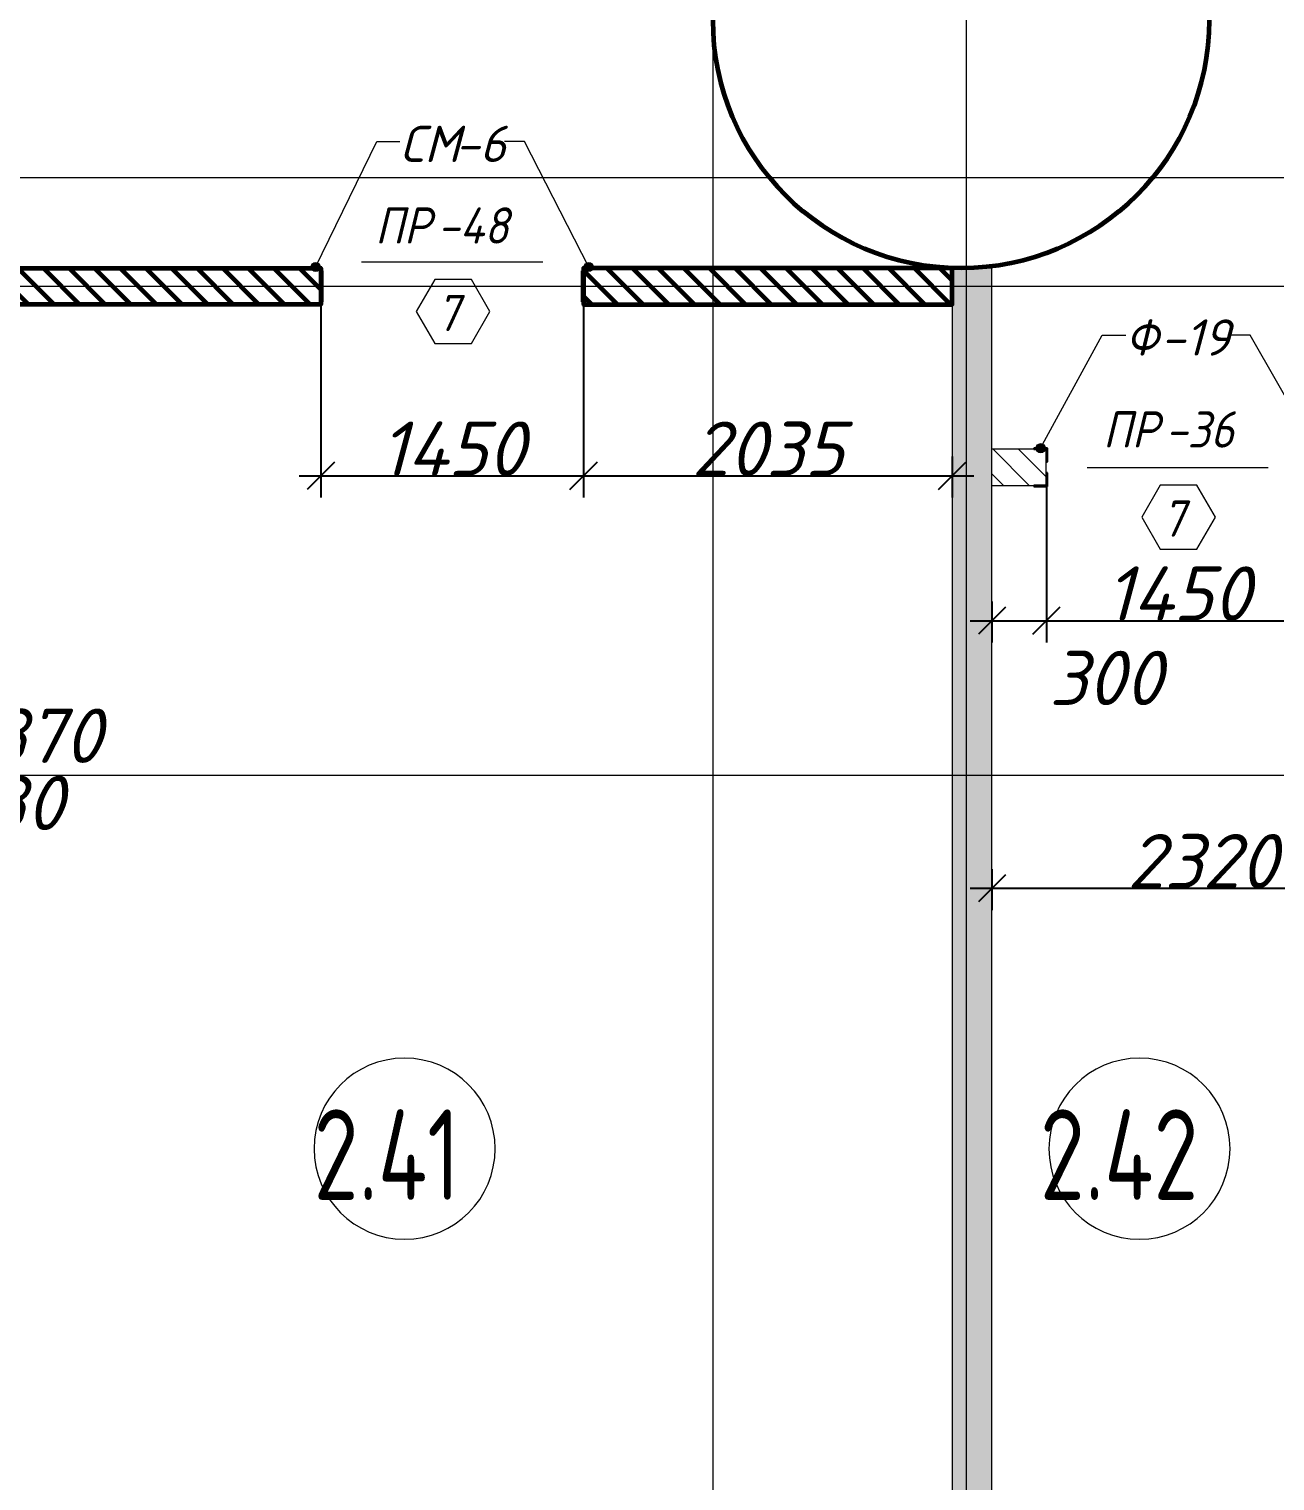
# Model space of a CAD drawing. Header units: millimetres. Extents: x 12986 to 523328, y -9759 to 30092.
# Drawn here: x 341131 to 348009, y 1137 to 9155 of the extents above; entities that cross this region are included whole.
import ezdxf

# ---------------------------------------------------------------- set-up
doc = ezdxf.new("R2010")
doc.units = ezdxf.units.MM
doc.layers.add('0)Допникки кружки', color=7, linetype='Continuous', plot=False)
for name, color, linetype, lineweight in [('5) Блок ячеистый', 160, 'Continuous', 60), ('A-ANNO-DIMS', 7, 'Continuous', 9), ('A-AREA-IDEN', 7, 'Continuous', 9), ('A-DETL-1', 7, 'Continuous', 50), ('A-DOOR-IDEN', 7, 'Continuous', 9), ('A-GENM', 7, 'Continuous', 9), ('A-GENM-1', 7, 'Continuous', 25), ('A-GENM-IDEN', 7, 'Continuous', 9), ('A-WALL-FNSH-2', 7, 'Continuous', 5), ('A-WALL-PATT-1', 7, 'Continuous', 5), ('Оси-1', 7, 'Continuous', 20)]:
    doc.layers.add(name, color=color, linetype=linetype, lineweight=lineweight)
doc.layers.add('A-WALL-3', color=7, linetype='Continuous', lineweight=5, true_color=0x000000)
doc.layers.add('A-WALL-PATT-2', color=7, linetype='Continuous', lineweight=5, true_color=0xce0000)
doc.styles.add('ISOCPEUR_I_2', font='isocpeui.ttf', dxfattribs={"height": 300})
doc.styles.add('ISOCPEUR_I_4', font='isocpeui.ttf', dxfattribs={"width": 0.9, "height": 300})
doc.styles.add('СПДС', font='ГОСТ тип А.ttf', dxfattribs={"width": 0.9})
doc.dimstyles.new('ISO-2_0_0_9К_СРЕДНИЙ', dxfattribs={"dimscale": 304.8, "dimtxt": 199.196235, "dimasz": 0.492126, "dimexe": 0.393701, "dimexo": 0, "dimgap": 0, "dimtad": 1, "dimdec": 0, "dimzin": 0, "dimdsep": 46, "dimtxsty": 'ISOCPEUR_I_2', "dimblk1": 'OBLIQUE', "dimblk2": 'OBLIQUE', "dimsah": 1, "dimcen": 0.09, "dimdle": 0.393701, "dimazin": 0, "dimtfac": 1, "dimtdec": 4, "dimtix": 1, "dimtmove": 2, "dimatfit": 3, "dimfxl": 1, "dimtvp": 1, "dimtolj": 1, "dimtzin": 0, "dimarcsym": 2})
doc.dimstyles.new('ISO-2_0_0_9К_СРЕДНИЙ_2', dxfattribs={"dimscale": 304.8, "dimtxt": 199.196235, "dimasz": 0.492126, "dimexe": 0.393701, "dimexo": 0, "dimgap": 0, "dimtad": 1, "dimdec": 0, "dimzin": 0, "dimdsep": 46, "dimtxsty": 'ISOCPEUR_I_2', "dimblk1": 'OBLIQUE', "dimblk2": 'OBLIQUE', "dimsah": 1, "dimcen": 0.09, "dimdle": 0.393701, "dimazin": 0, "dimtfac": 1, "dimtdec": 4, "dimtix": 1, "dimtmove": 0, "dimatfit": 3, "dimfxl": 1, "dimtvp": 1, "dimtolj": 1, "dimtzin": 0, "dimarcsym": 2})
pattern_1 = [(135, (239096.85, -2765.93), (-70.71068, -70.71068), [])]

# ---------------------------------------------------------------- blocks, each defined once
blk = doc.blocks.new('Фахверк_СКБ_Уголок_Тип 2 - СМ-6_200х2180 h-30007491-АР1_1_Кладочный план 2 этажа')
at = {"layer": 'A-GENM-1'}
for p, q in [((125, 156), (125, 81)), ((200, 156), (125, 156)), ((125, 81), (131, 81)), ((131, 81), (131, 150)), ((131, 150), (200, 150)), ((200, 150), (200, 156)), ((131, 19), (125, 19)), ((125, 19), (125, -56)), ((131, -50), (131, 19)), ((125, -56), (200, -56)), ((200, -50), (131, -50)), ((200, -56), (200, -50))]:
    blk.add_line(p, q, dxfattribs=at)
blk = doc.blocks.new('Стойка_Влож_Полоса боковая - Полоса-27101091-АР1_1_Кладочный план 2 этажа')
at = {"layer": 'A-GENM'}
for p, q in [((-5, 85), (0, 85)), ((-5, -85), (-5, 85)), ((0, 31), (0, -31)), ((0, -85), (-5, -85))]:
    blk.add_line(p, q, dxfattribs=at)
blk = doc.blocks.new('Фахверк_СКБ_Уголок - Ф-19_200х3980 h-28533769-АР1_1_Кладочный план 2 этажа')
at = {"layer": 'A-GENM-1'}
for p, q in [((200, 156), (125, 156)), ((125, 156), (125, 81)), ((125, 81), (131, 81)), ((131, 81), (131, 150)), ((131, 150), (200, 150)), ((200, 150), (200, 156)), ((131, 19), (125, 19)), ((125, 19), (125, -56)), ((131, -50), (131, 19)), ((125, -56), (200, -56)), ((200, -50), (131, -50)), ((200, -56), (200, -50))]:
    blk.add_line(p, q, dxfattribs=at)
blk = doc.blocks.new('_Oblique')
at = {"color": 0, "linetype": 'ByBlock', "lineweight": -2}
blk.add_line((-0.5, -0.5), (0.5, 0.5), dxfattribs=at)
blk = doc.blocks.new('*D2030')
at = {"layer": 'A-ANNO-DIMS', "color": 0, "lineweight": -2, "transparency": 16777216}
for p, q in [((340256.9, 4515.5), (340256.9, 4289.5)), ((340626.9, 4515.5), (340626.9, 4289.5)), ((340136.9, 4409.5), (340746.9, 4409.5))]:
    blk.add_line(p, q, dxfattribs=at)
at = {"layer": 'Defpoints', "color": 0, "transparency": 16777216}
for p in [(340256.9, 4515.5), (340626.9, 4515.5), (340626.9, 4409.5)]:
    blk.add_point(p, dxfattribs=at)
at = {"layer": 'A-ANNO-DIMS', "color": 0, "lineweight": -2, "transparency": 16777216, "xscale": 150, "yscale": 150, "zscale": 150, "rotation": 180}
blk.add_blockref('_Oblique', (340256.9, 4409.5), dxfattribs=at)
at = {"layer": 'A-ANNO-DIMS', "color": 0, "lineweight": -2, "transparency": 16777216, "xscale": 150, "yscale": 150, "zscale": 150}
blk.add_blockref('_Oblique', (340626.9, 4409.5), dxfattribs=at)
at = {"layer": 'A-ANNO-DIMS', "color": 0, "transparency": 16777216, "insert": (340902.7, 5402.1), "char_height": 300, "width": 455.087, "attachment_point": 1, "line_spacing_factor": 1.149209, "style": 'ISOCPEUR_I_2'}
blk.add_mtext('\\A1;370', dxfattribs=at)
blk = doc.blocks.new('*D2031')
at = {"layer": 'A-ANNO-DIMS', "color": 0, "lineweight": -2, "transparency": 16777216}
for p, q in [((340626.9, 4515.5), (340626.9, 4289.5)), ((340706.9, 4515.5), (340706.9, 4289.5)), ((340506.9, 4409.5), (340826.9, 4409.5))]:
    blk.add_line(p, q, dxfattribs=at)
at = {"layer": 'Defpoints', "color": 0, "transparency": 16777216}
for p in [(340626.9, 4515.5), (340706.9, 4515.5), (340706.9, 4409.5)]:
    blk.add_point(p, dxfattribs=at)
at = {"layer": 'A-ANNO-DIMS', "color": 0, "lineweight": -2, "transparency": 16777216, "xscale": 150, "yscale": 150, "zscale": 150, "rotation": 180}
blk.add_blockref('_Oblique', (340626.9, 4409.5), dxfattribs=at)
at = {"layer": 'A-ANNO-DIMS', "color": 0, "lineweight": -2, "transparency": 16777216, "xscale": 150, "yscale": 150, "zscale": 150}
blk.add_blockref('_Oblique', (340706.9, 4409.5), dxfattribs=at)
at = {"layer": 'A-ANNO-DIMS', "color": 0, "transparency": 16777216, "insert": (340886.6, 5031.2), "char_height": 300, "width": 303.391, "attachment_point": 1, "line_spacing_factor": 1.149209, "style": 'ISOCPEUR_I_2'}
blk.add_mtext('\\A1;80', dxfattribs=at)
blk = doc.blocks.new('*D2040')
at = {"layer": 'A-ANNO-DIMS', "color": 0, "lineweight": -2, "transparency": 16777216}
for p, q in [((346446.9, 4515.5), (346446.9, 4289.5)), ((348766.9, 4515.5), (348766.9, 4289.5)), ((346326.9, 4409.5), (348886.9, 4409.5))]:
    blk.add_line(p, q, dxfattribs=at)
at = {"layer": 'Defpoints', "color": 0, "transparency": 16777216}
for p in [(346446.9, 4515.5), (348766.9, 4515.5), (348766.9, 4409.5)]:
    blk.add_point(p, dxfattribs=at)
at = {"layer": 'A-ANNO-DIMS', "color": 0, "lineweight": -2, "transparency": 16777216, "xscale": 150, "yscale": 150, "zscale": 150, "rotation": 180}
blk.add_blockref('_Oblique', (346446.9, 4409.5), dxfattribs=at)
at = {"layer": 'A-ANNO-DIMS', "color": 0, "lineweight": -2, "transparency": 16777216, "xscale": 150, "yscale": 150, "zscale": 150}
blk.add_blockref('_Oblique', (348766.9, 4409.5), dxfattribs=at)
at = {"layer": 'A-ANNO-DIMS', "color": 0, "transparency": 16777216, "insert": (347606.9, 4559.5), "char_height": 300, "width": 606.782, "attachment_point": 5, "style": 'ISOCPEUR_I_2'}
blk.add_mtext('\\A1;2320', dxfattribs=at)
blk = doc.blocks.new('*D2058')
at = {"layer": 'A-ANNO-DIMS', "color": 0, "lineweight": -2, "transparency": 16777216}
for p, q in [((346746.9, 6623), (346746.9, 5767.3)), ((346446.9, 5993.3), (346446.9, 5767.3)), ((346326.9, 5887.3), (346866.9, 5887.3))]:
    blk.add_line(p, q, dxfattribs=at)
at = {"layer": 'Defpoints', "color": 0, "transparency": 16777216}
for p in [(346746.9, 6623), (346446.9, 5993.3), (346746.9, 5887.3)]:
    blk.add_point(p, dxfattribs=at)
at = {"layer": 'A-ANNO-DIMS', "color": 0, "lineweight": -2, "transparency": 16777216, "xscale": 150, "yscale": 150, "zscale": 150, "rotation": 180}
blk.add_blockref('_Oblique', (346446.9, 5887.3), dxfattribs=at)
at = {"layer": 'A-ANNO-DIMS', "color": 0, "lineweight": -2, "transparency": 16777216, "xscale": 150, "yscale": 150, "zscale": 150}
blk.add_blockref('_Oblique', (346746.9, 5887.3), dxfattribs=at)
at = {"layer": 'A-ANNO-DIMS', "color": 0, "transparency": 16777216, "insert": (346762.2, 5721.3), "char_height": 300, "width": 455.087, "attachment_point": 1, "line_spacing_factor": 1.149209, "style": 'ISOCPEUR_I_2'}
blk.add_mtext('\\A1;300', dxfattribs=at)
blk = doc.blocks.new('*D2059')
at = {"layer": 'A-ANNO-DIMS', "color": 0, "lineweight": -2, "transparency": 16777216}
for p, q in [((346746.9, 6623), (346746.9, 5767.3)), ((348196.9, 6626.1), (348196.9, 5767.3)), ((346626.9, 5887.3), (348316.9, 5887.3))]:
    blk.add_line(p, q, dxfattribs=at)
at = {"layer": 'Defpoints', "color": 0, "transparency": 16777216}
for p in [(346746.9, 6623), (348196.9, 6626.1), (348196.9, 5887.3)]:
    blk.add_point(p, dxfattribs=at)
at = {"layer": 'A-ANNO-DIMS', "color": 0, "lineweight": -2, "transparency": 16777216, "xscale": 150, "yscale": 150, "zscale": 150, "rotation": 180}
blk.add_blockref('_Oblique', (346746.9, 5887.3), dxfattribs=at)
at = {"layer": 'A-ANNO-DIMS', "color": 0, "lineweight": -2, "transparency": 16777216, "xscale": 150, "yscale": 150, "zscale": 150}
blk.add_blockref('_Oblique', (348196.9, 5887.3), dxfattribs=at)
at = {"layer": 'A-ANNO-DIMS', "color": 0, "transparency": 16777216, "insert": (347471.9, 6037.3), "char_height": 300, "width": 579.201, "attachment_point": 5, "style": 'ISOCPEUR_I_2'}
blk.add_mtext('\\A1;1450', dxfattribs=at)
blk = doc.blocks.new('*D2183')
at = {"layer": 'A-ANNO-DIMS', "color": 0, "lineweight": -2, "transparency": 16777216}
for p, q in [((342741.9, 7626.1), (342741.9, 6567.3)), ((344191.9, 7626.1), (344191.9, 6567.3)), ((342621.9, 6687.3), (344311.9, 6687.3))]:
    blk.add_line(p, q, dxfattribs=at)
at = {"layer": 'Defpoints', "color": 0, "transparency": 16777216}
for p in [(342741.9, 7626.1), (344191.9, 7626.1), (344191.9, 6687.3)]:
    blk.add_point(p, dxfattribs=at)
at = {"layer": 'A-ANNO-DIMS', "color": 0, "lineweight": -2, "transparency": 16777216, "xscale": 150, "yscale": 150, "zscale": 150, "rotation": 180}
blk.add_blockref('_Oblique', (342741.9, 6687.3), dxfattribs=at)
at = {"layer": 'A-ANNO-DIMS', "color": 0, "lineweight": -2, "transparency": 16777216, "xscale": 150, "yscale": 150, "zscale": 150}
blk.add_blockref('_Oblique', (344191.9, 6687.3), dxfattribs=at)
at = {"layer": 'A-ANNO-DIMS', "color": 0, "transparency": 16777216, "insert": (343466.9, 6837.3), "char_height": 300, "width": 579.201, "attachment_point": 5, "style": 'ISOCPEUR_I_2'}
blk.add_mtext('\\A1;1450', dxfattribs=at)
blk = doc.blocks.new('*D2184')
at = {"layer": 'A-ANNO-DIMS', "color": 0, "lineweight": -2, "transparency": 16777216}
for p, q in [((344191.9, 7626.1), (344191.9, 6567.3)), ((346226.9, 6793.3), (346226.9, 6567.3)), ((344071.9, 6687.3), (346346.9, 6687.3))]:
    blk.add_line(p, q, dxfattribs=at)
at = {"layer": 'Defpoints', "color": 0, "transparency": 16777216}
for p in [(344191.9, 7626.1), (346226.9, 6793.3), (346226.9, 6687.3)]:
    blk.add_point(p, dxfattribs=at)
at = {"layer": 'A-ANNO-DIMS', "color": 0, "lineweight": -2, "transparency": 16777216, "xscale": 150, "yscale": 150, "zscale": 150, "rotation": 180}
blk.add_blockref('_Oblique', (344191.9, 6687.3), dxfattribs=at)
at = {"layer": 'A-ANNO-DIMS', "color": 0, "lineweight": -2, "transparency": 16777216, "xscale": 150, "yscale": 150, "zscale": 150}
blk.add_blockref('_Oblique', (346226.9, 6687.3), dxfattribs=at)
at = {"layer": 'A-ANNO-DIMS', "color": 0, "transparency": 16777216, "insert": (345209.4, 6837.3), "char_height": 300, "width": 606.782, "attachment_point": 5, "style": 'ISOCPEUR_I_2'}
blk.add_mtext('\\A1;2035', dxfattribs=at)
blk = doc.blocks.new('AAR_СКБ_Марка_Двери_Перемычка и проем - Марка перемычки и проема-25306769-АР1_1_Кладочный план 2 этажа')
at = {"layer": 'A-DOOR-IDEN'}
for p, q in [((-5, 0), (5, 0)), ((-0.968, -0.984), (-1.986, -2.747)), ((1.067, -0.984), (-0.968, -0.984)), ((2.085, -2.747), (1.067, -0.984)), ((-1.986, -2.747), (-0.968, -4.509)), ((1.067, -4.509), (2.085, -2.747)), ((-0.968, -4.509), (1.067, -4.509))]:
    blk.add_line(p, q, dxfattribs=at)
blk = doc.blocks.new('Марка_Помещения - Номер-25198446-Объем проектирования 2 этажа')
at = {"layer": 'A-AREA-IDEN'}
for start, end in [(360, 180), (180, 360)]:
    blk.add_arc((0, 0), 2.5, start, end, dxfattribs=at)

msp = doc.modelspace()

# ---------------------------------------------------------------- hatches: boundary and pattern name
at = {"layer": '5) Блок ячеистый'}
h = msp.add_hatch(dxfattribs=at)
h.set_pattern_fill('FP_22', color=256, style=0, pattern_type=2)
h.set_pattern_definition(pattern_1)
h.paths.add_polyline_path([(346226.85081, 7634.06731), (346226.85081, 7834.06731), (344191.85081, 7834.06731), (344191.85081, 7634.06731), (344260.85081, 7634.06731)], flags=0)
h.paths.add_polyline_path([(340706.85081, 7634.06731), (342741.85081, 7634.06731), (342741.85081, 7834.06731), (340706.85081, 7834.06731)], flags=0)
at = {"layer": 'A-GENM-IDEN'}
h = msp.add_hatch(color=256, dxfattribs=at)
edge = h.paths.add_edge_path(flags=0)
edge.add_arc((342712.85081, 7840.06731), 25, 0, 360)
h = msp.add_hatch(color=256, dxfattribs=at)
edge = h.paths.add_edge_path(flags=0)
edge.add_arc((344220.85081, 7840.06731), 25, 0, 360)
h = msp.add_hatch(color=256, dxfattribs=at)
edge = h.paths.add_edge_path(flags=0)
edge.add_arc((346715.35081, 6840.06731), 25, 0, 360)
at = {"layer": 'A-WALL-PATT-1'}
h = msp.add_hatch(dxfattribs=at)
h.set_pattern_fill('FP_7', color=256, style=0, pattern_type=2)
h.set_pattern_definition([(45, (239096.85, -2765.93), (-57.024626, 57.024626), []), (45, (239153.876, -2765.93), (-57.024626, 57.024626), [100.806, -20.161, 3.353, -16.808])])
h.paths.add_polyline_path([(346226.85081, -365.93269), (346446.85081, -365.93269), (346446.85081, 7834.06731), (346226.85081, 7834.06731), (346226.85081, 5908.91048)], flags=0)
at = {"layer": 'A-WALL-PATT-2'}
h = msp.add_hatch(dxfattribs=at)
h.set_pattern_fill('FP_22', color=256, style=0, pattern_type=2)
h.set_pattern_definition(pattern_1)
h.paths.add_polyline_path([(348196.85081, 6634.06731), (348846.85075, 6634.06731), (348846.85075, 6834.06731), (348196.85081, 6834.06731), (348196.85081, 6703.06731)], flags=0)
h.paths.add_polyline_path([(346677.85081, 6634.06731), (346746.85081, 6634.06731), (346746.85081, 6834.06731), (346446.85081, 6834.06731), (346446.85081, 6634.06731)], flags=0)

# ---------------------------------------------------------------- linework, layer by layer
at = {"layer": '0)Допникки кружки', "color": 6, "lineweight": 60}
msp.add_circle((346276.23641, 9203.45294), 1369.38563, dxfattribs=at)
at = {"layer": '5) Блок ячеистый'}
for points in [[(340706.85081, 7834.06731), (342741.85081, 7834.06731), (342741.85081, 7634.06731), (340706.85081, 7634.06731)], [(344191.85081, 7634.06731), (346226.85081, 7634.06731), (346226.85081, 7834.06731), (344191.85081, 7834.06731)]]:
    msp.add_lwpolyline(points, close=True, dxfattribs=at)
at = {"layer": 'A-DETL-1'}
msp.add_line((346226.85081, 7634.06731), (346226.85081, 7834.06731), dxfattribs=at)
at = {"layer": 'A-GENM-IDEN'}
for p, q in [((342712.85081, 7840.06731), (343050.36194, 8533.11277)), ((343050.36194, 8533.11277), (343178.12425, 8533.11277)), ((343865.36442, 8533.11277), (343755.57738, 8533.11277)), ((344220.85081, 7840.06731), (343865.36442, 8533.11277)), ((346715.35081, 6840.06731), (347055.6961, 7463.81135)), ((347055.6961, 7463.81135), (347186.17339, 7463.81135)), ((347873.01492, 7463.81135), (347757.52823, 7463.81135)), ((348228.35075, 6840.06731), (347873.01492, 7463.81135))]:
    msp.add_line(p, q, dxfattribs=at)
for centre in [(342712.85081, 7840.06731), (344220.85081, 7840.06731), (346715.35081, 6840.06731)]:
    msp.add_circle(centre, 25, dxfattribs=at)
at = {"layer": 'A-WALL-3'}
for p, q in [((346446.85081, 7834.06731), (346226.85081, 7834.06731)), ((346446.85081, -365.93269), (346446.85081, 7834.06731)), ((346226.85081, 7634.06731), (346226.85081, -365.93269))]:
    msp.add_line(p, q, dxfattribs=at)
at = {"layer": 'A-WALL-FNSH-2'}
for p, q in [((342672.85081, 7834.06731), (340706.85081, 7834.06731)), ((346226.85081, 7834.06731), (344260.85081, 7834.06731)), ((342741.85081, 7703.06731), (342741.85081, 7765.06731)), ((344191.85081, 7765.06731), (344191.85081, 7703.06731)), ((340706.85081, 7634.06731), (342672.85081, 7634.06731)), ((344260.85081, 7634.06731), (346226.85081, 7634.06731)), ((346677.85081, 6834.06731), (346446.85081, 6834.06731)), ((346746.85081, 6703.06731), (346746.85081, 6765.06731)), ((346446.85081, 6634.06731), (346677.85081, 6634.06731))]:
    msp.add_line(p, q, dxfattribs=at)
at = {"layer": 'Оси-1'}
for p, q in [((344906.85078, -6915.9327), (344906.85078, 25871.01046)), ((346306.85078, -6915.9327), (346306.85078, 25871.01046)), ((234936.85079, 8334.0673), (365048.47884, 8334.0673)), ((234936.85079, 7734.0673), (365048.47884, 7734.0673)), ((234936.85079, 5034.0673), (365048.47884, 5034.0673))]:
    msp.add_line(p, q, dxfattribs=at)

# ---------------------------------------------------------------- block references
at = {"layer": 'A-AREA-IDEN', "xscale": 199.9999999999999, "yscale": 199.9999999999999, "zscale": 199.9999999999999}
for p in [(343203.75964, 2971.36769), (347261.163, 2971.36769)]:
    msp.add_blockref('Марка_Помещения - Номер-25198446-Объем проектирования 2 этажа', p, dxfattribs=at)
at = {"layer": 'A-DOOR-IDEN', "xscale": 99.99999999999993, "yscale": 99.99999999999993, "zscale": 99.99999999999993}
for p in [(343466.85081, 7869.42009), (347471.85081, 6734.06731)]:
    msp.add_blockref('AAR_СКБ_Марка_Двери_Перемычка и проем - Марка перемычки и проема-25306769-АР1_1_Кладочный план 2 этажа', p, dxfattribs=at)
at = {"layer": 'A-GENM', "rotation": 180}
msp.add_blockref('Стойка_Влож_Полоса боковая - Полоса-27101091-АР1_1_Кладочный план 2 этажа', (342747.85081, 7734.06731), dxfattribs=at)
at = {"layer": 'A-GENM'}
msp.add_blockref('Стойка_Влож_Полоса боковая - Полоса-27101091-АР1_1_Кладочный план 2 этажа', (344185.85081, 7734.06731), dxfattribs=at)
at = {"layer": 'A-GENM-1', "rotation": 180}
for name, p in [('Фахверк_СКБ_Уголок_Тип 2 - СМ-6_200х2180 h-30007491-АР1_1_Кладочный план 2 этажа', (342872.85081, 7784.06731)), ('Фахверк_СКБ_Уголок - Ф-19_200х3980 h-28533769-АР1_1_Кладочный план 2 этажа', (346877.85081, 6784.06731))]:
    msp.add_blockref(name, p, dxfattribs=at)
at = {"layer": 'A-GENM-1'}
msp.add_blockref('Фахверк_СКБ_Уголок_Тип 2 - СМ-6_200х2180 h-30007491-АР1_1_Кладочный план 2 этажа', (344060.85081, 7684.06731), dxfattribs=at)

# ---------------------------------------------------------------- texts
at = {"layer": 'A-AREA-IDEN', "char_height": 500, "attachment_point": 1, "style": 'СПДС'}
for s, insert, width in [('2.41', (342701.99334, 3188.4863), 1255.442625), ('2.42', (346711.6967, 3188.4863), 1370.885625)]:
    msp.add_mtext(s, dxfattribs=dict(at, insert=insert, width=width))
at = {"layer": 'A-DOOR-IDEN', "char_height": 200, "width": 158.734125, "attachment_point": 1, "style": 'ISOCPEUR_I_2'}
for insert in [(343380.65229, 7686.77871), (347385.65229, 6551.42593)]:
    msp.add_mtext('\\fISOCPEUR|b0|i1|c204|p34|;\\W.9;7', dxfattribs=dict(at, insert=insert))
at = {"layer": 'A-GENM-IDEN', "char_height": 200, "attachment_point": 1}
for s, insert, width, style in [('СМ', (343178.12425, 8620.72735), 367.9745625, 'ISOCPEUR_I_2'), ('СМ', (343178.12425, 8620.72735), 367.9745625, 'ISOCPEUR_I_2'), ('-6', (343481.73363, 8620.72735), 317.46825, 'ISOCPEUR_I_2'), ('-6', (343481.73363, 8620.72735), 317.46825, 'ISOCPEUR_I_2'), ('ПР', (343041.06588, 8169.79712), 416.8775, 'ISOCPEUR_I_4'), ('-48', (343385.02422, 8169.79712), 561.18125, 'ISOCPEUR_I_4'), ('\\fISOCPEUR|b0|i1|c204|p34|;\\W.9;Ф', (347186.17339, 7551.42593), 230.886, 'ISOCPEUR_I_2'), ('\\fISOCPEUR|b0|i1|c204|p34|;\\W.9;Ф', (347186.17339, 7551.42593), 230.886, 'ISOCPEUR_I_2'), ('-19', (347376.67339, 7551.42593), 432.91125, 'ISOCPEUR_I_2'), ('-19', (347376.67339, 7551.42593), 432.91125, 'ISOCPEUR_I_2'), ('ПР', (347059.56588, 7043.35617), 416.8775, 'ISOCPEUR_I_4'), ('-36', (347403.52422, 7043.35617), 529.11375, 'ISOCPEUR_I_4')]:
    msp.add_mtext(s, dxfattribs=dict(at, insert=insert, width=width, style=style))

# ---------------------------------------------------------------- dimensions: what is measured, and where the dimension line sits
at = {"layer": 'A-ANNO-DIMS'}
for base, p1, p2, override, picture, middle in [((344191.85081, 6687.26391), (342741.85081, 7626.06731), (344191.85081, 7626.06731), {"dimpost": '<>', "dimfxl": 1450}, '*D2183', (343466.85081, 6837.26391)), ((346226.85081, 6687.26391), (344191.85081, 7626.06731), (346226.85081, 6793.32993), {"dimpost": '<>', "dimfxl": 2198.789789}, '*D2184', (345209.35081, 6837.26391)), ((348196.85081, 5887.26391), (346746.85081, 6623.01931), (348196.85081, 6626.06731), {"dimpost": '<>', "dimfxl": 1450.003204}, '*D2059', (347471.85081, 6037.26391)), ((348766.85075, 4409.47231), (346446.85081, 4515.53832), (348766.85075, 4515.53832), {"dimpost": '<>', "dimfxl": 2319.99994}, '*D2040', (347606.85078, 4559.47231))]:
    dim = msp.add_linear_dim(base=base, p1=p1, p2=p2, dimstyle='ISO-2_0_0_9К_СРЕДНИЙ_2', override=override, dxfattribs=at)
    dim.commit()
    dim.dimension.update_dxf_attribs({"geometry": picture, "text_midpoint": middle})
for base, p1, p2, override, picture, middle in [((346746.85081, 5887.26391), (346446.85081, 5993.32993), (346746.85081, 6623.01931), {"dimpost": '<>', "dimfxl": 697.501764}, '*D2058', (346989.77831, 5521.32239)), ((340626.85081, 4409.4723), (340256.85087, 4515.53832), (340626.85081, 4515.53832), {"dimpost": '<>', "dimfxl": 369.99994}, '*D2030', (341130.24856, 5202.0581)), ((340706.85081, 4409.4723), (340626.85081, 4515.53832), (340706.85081, 4515.53832), {"dimpost": '<>', "dimfxl": 80}, '*D2031', (341038.27574, 4831.18711))]:
    dim = msp.add_linear_dim(base=base, p1=p1, p2=p2, dimstyle='ISO-2_0_0_9К_СРЕДНИЙ', override=override, dxfattribs=at)
    dim.commit()
    dim.dimension.update_dxf_attribs({"geometry": picture, "text_midpoint": middle, "dimtype": 160})

doc.saveas('drawing.dxf')
